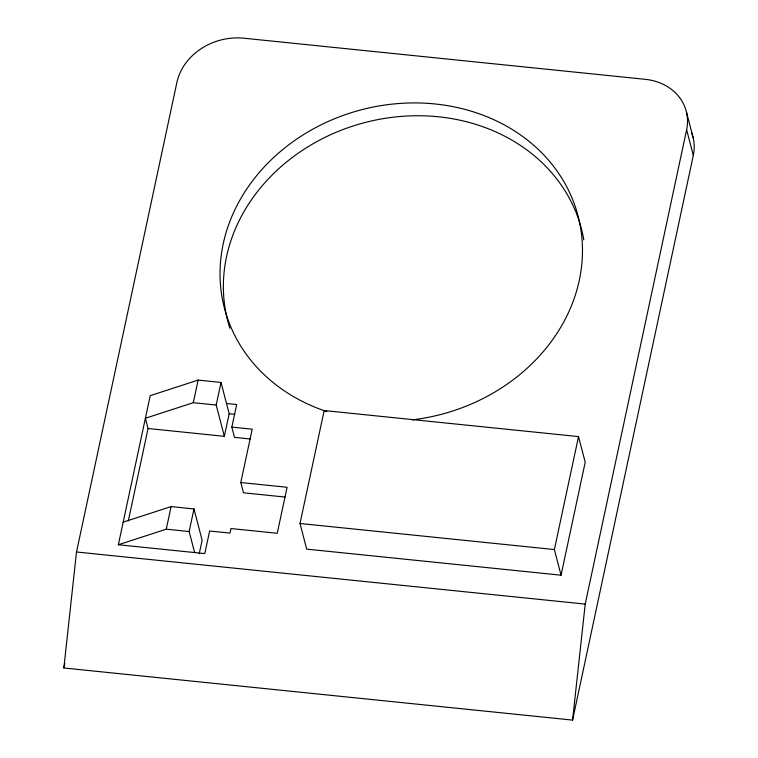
<?xml version="1.0" encoding="UTF-8"?>
<svg xmlns="http://www.w3.org/2000/svg" width="758" height="758" viewBox="0 0 758 758"><rect width="100%" height="100%" fill="white"/><g stroke="black" fill="none" stroke-linecap="round" stroke-linejoin="round"><path stroke-width="1.14" d="M63.871 667.987L76.501 551.995L176.86 82.575A57.93 49.914 -14.6 0 1 244.019 38.222L645.418 79.344A52.207 44.987 -14.6 0 1 686.625 129.732L693.305 155.371L572.574 720.1L63.871 667.987L64.856 663.364M572.574 720.1L585.214 604.098L686.625 129.732M226.5 403.474L236.676 404.516L231.844 427.105L252.196 429.189L240.788 482.543L287.083 487.28L277.248 533.281L230.953 528.544L229.977 533.101L209.634 531.017L204.802 553.605L118.352 544.746L150.217 395.657L198.132 380.099L221.023 382.449L229.172 413.735L224.349 436.324L148.066 428.507L145.394 418.255L193.299 402.697L216.201 405.037L224.349 436.324M128.32 520.869L148.066 428.507M118.352 544.746L166.258 529.188L171.09 506.6L193.982 508.95L202.13 540.227L199.231 553.785M193.299 402.697L198.132 380.099M194.626 552.563L189.149 531.538L193.982 508.95M216.201 405.037L221.023 382.449M300.016 523.494L324.168 410.552L578.525 436.599L585.204 462.247L561.053 575.189L306.696 549.133L300.016 523.494L554.373 549.55L561.053 575.189M554.373 549.55L578.525 436.599M123.175 522.158L171.09 506.6M229.172 413.735L234.828 414.313M250.348 438.986L234.516 437.366L231.844 427.105M285.122 497.068L243.46 492.795L240.788 482.543M166.258 529.188L189.149 531.538M76.501 551.995L585.214 604.098M686.454 112.042L693.134 137.691M691.751 133.181A52.207 44.987 -14.6 0 1 693.305 155.371M229.882 328.252A182.735 157.446 -14.6 0 1 350.613 126.813A182.735 157.446 -14.6 0 1 575.692 211.643M576.127 212.723A182.735 157.446 -14.6 0 1 583.821 239.935M326.897 411.603A182.735 157.446 -14.6 0 1 273.06 158.062A182.735 157.446 -14.6 0 1 566.472 186.297A182.735 157.446 -14.6 0 1 412.343 419.828"/></g></svg>
